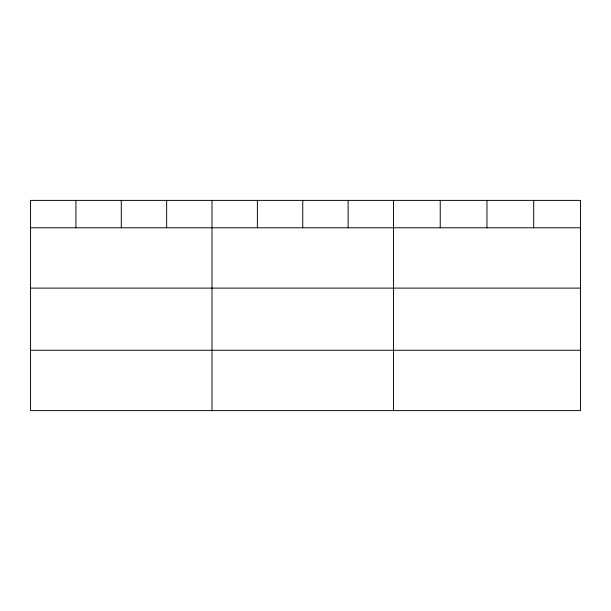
<?xml version="1.0" encoding="UTF-8"?>
<svg xmlns="http://www.w3.org/2000/svg" width="611" height="611" viewBox="0 0 611 611"><rect width="100%" height="100%" fill="white"/><g stroke="black" fill="none" stroke-linecap="round" stroke-linejoin="round"><path stroke-width="0.92" d="M30.55 227.781L580.45 227.781M30.55 288.109L580.45 288.109M30.55 350.271L580.45 350.271M533.708 200.393L533.708 227.781M486.967 200.393L486.967 227.781M440.226 200.393L440.226 227.781M393.484 200.393L393.484 410.607M348.117 200.393L348.117 227.781M302.75 200.393L302.75 227.781M257.384 200.393L257.384 227.781M212.017 200.393L212.017 410.607M166.65 200.393L166.65 227.781M121.284 200.393L121.284 227.781M75.917 200.393L75.917 227.781M580.45 200.393L30.55 200.393L30.55 410.607L580.45 410.607L580.45 200.393"/></g></svg>
